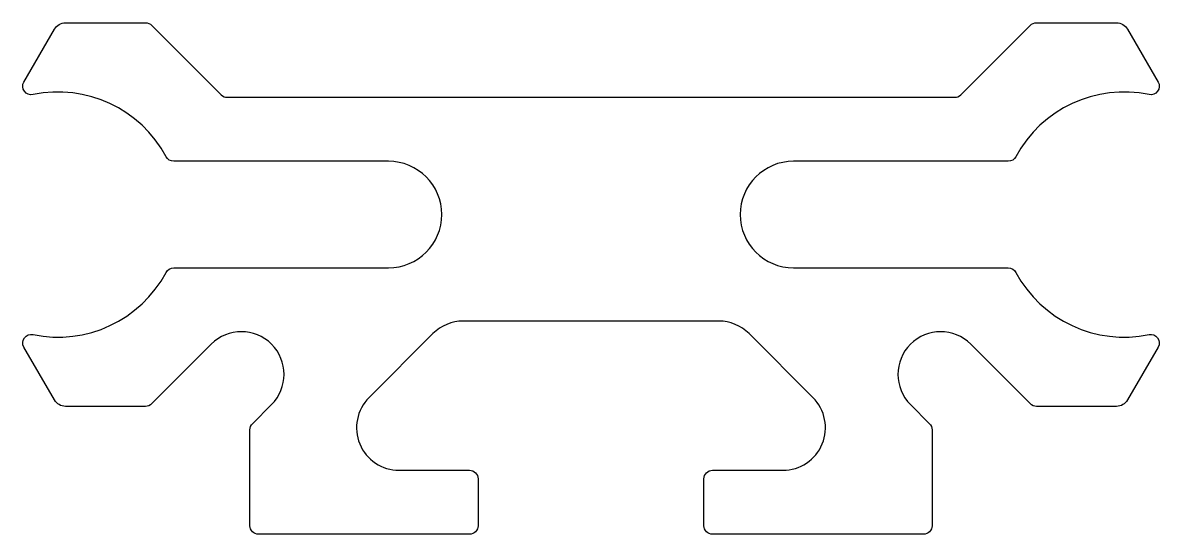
# Model space of a CAD drawing. Extents: x 377.2 to 403.9, y 214.2 to 226.2.
import ezdxf

# ---------------------------------------------------------------- set-up
doc = ezdxf.new("R2010")
doc.units = 0
doc.layers.get('0').update_dxf_attribs({"linetype": 'CONTINUOUS'})

msp = doc.modelspace()

# ---------------------------------------------------------------- linework, layer by layer
at = {"color": 0}
msp.add_lwpolyline([(385.32, 217.373, 0.668179), (386.027, 215.666), (387.677, 215.666, -0.414214), (387.877, 215.466), (387.877, 214.366, -0.414214), (387.677, 214.166), (382.727, 214.166, -0.414214), (382.527, 214.366), (382.527, 216.618, -0.198912), (382.586, 216.76), (383.035, 217.208, 1), (381.62, 218.623), (380.222, 217.224, -0.198912), (380.08, 217.166), (378.2, 217.166, -0.267949), (377.941, 217.316), (377.225, 218.556, -0.648232), (377.439, 218.851, 0.333023), (380.562, 220.31, -0.276692), (380.739, 220.416), (385.777, 220.416, 1), (385.777, 222.916), (380.739, 222.916, -0.276692), (380.562, 223.021, 0.333023), (377.439, 224.48, -0.648232), (377.225, 224.775), (377.941, 226.016, -0.267949), (378.2, 226.166), (380.08, 226.166, -0.198912), (380.222, 226.107), (381.855, 224.474, 0.198912), (381.996, 224.416), (399.058, 224.416, 0.198912), (399.2, 224.474), (400.833, 226.107, -0.198912), (400.974, 226.166), (402.854, 226.166, -0.267949), (403.114, 226.016), (403.83, 224.775, -0.648232), (403.616, 224.48, 0.333023), (400.492, 223.021, -0.276692), (400.316, 222.916), (395.277, 222.916, 1), (395.277, 220.416), (400.316, 220.416, -0.276692), (400.492, 220.31, 0.333023), (403.616, 218.851, -0.648232), (403.83, 218.556), (403.114, 217.316, -0.267949), (402.854, 217.166), (400.974, 217.166, -0.198912), (400.833, 217.224), (399.434, 218.623, 1), (398.02, 217.208), (398.469, 216.76, -0.198912), (398.527, 216.618), (398.527, 214.366, -0.414214), (398.327, 214.166), (393.377, 214.166, -0.414214), (393.177, 214.366), (393.177, 215.466, -0.414214), (393.377, 215.666), (395.027, 215.666, 0.668179), (395.734, 217.373), (394.234, 218.873, 0.198912), (393.527, 219.166), (387.527, 219.166, 0.198912), (386.82, 218.873)], format="xyb", close=True, dxfattribs=at)

doc.saveas('drawing.dxf')
